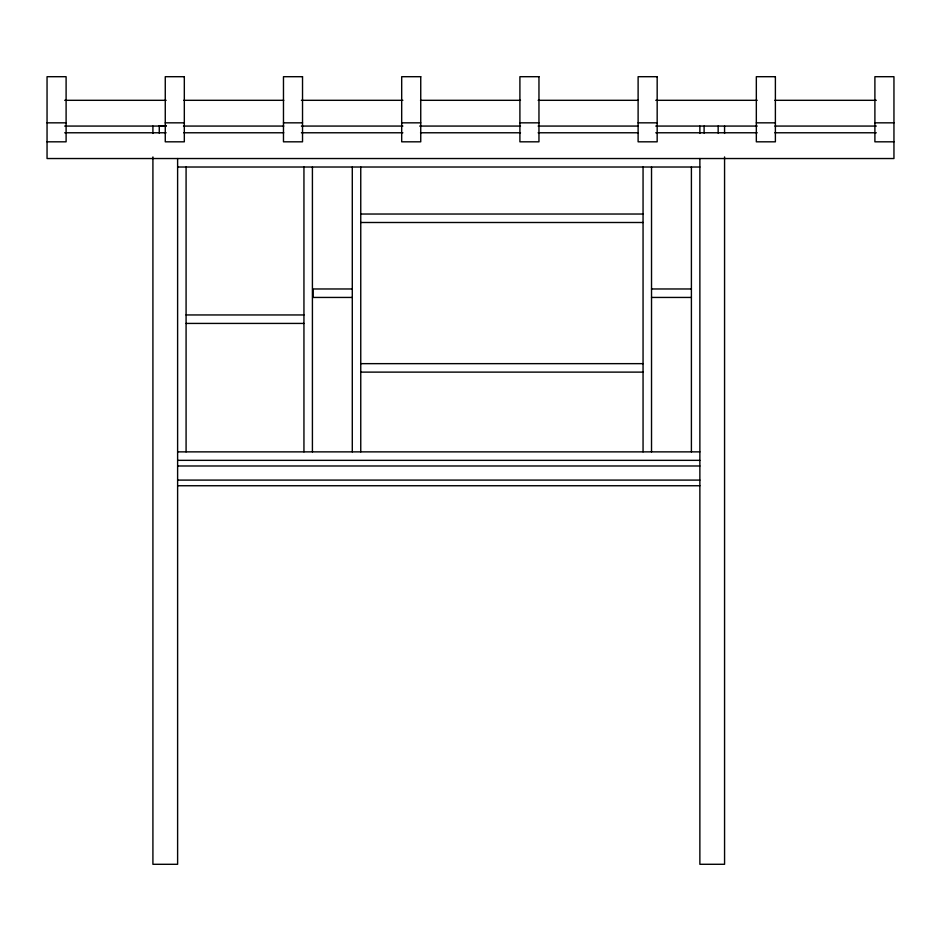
<?xml version="1.0" encoding="UTF-8"?>
<svg xmlns="http://www.w3.org/2000/svg" width="941" height="941" viewBox="0 0 941 941"><rect width="100%" height="100%" fill="white"/><g stroke="black" fill="none" stroke-linecap="round" stroke-linejoin="round"><path stroke-width="1.41" d="M64.694 100.311L166.145 100.311M183.789 100.311L283.77 100.311M301.414 100.311L402.866 100.311M420.509 100.311L520.491 100.311M538.134 100.311L638.116 100.311M655.759 100.311L757.211 100.311M774.855 100.311L876.306 100.311M47.05 122.836L66.105 122.836M165.263 122.836L184.318 122.836M283.476 122.836L302.531 122.836M401.689 122.836L420.745 122.836M519.903 122.836L538.958 122.836M638.116 122.836L657.171 122.836M756.329 122.836L775.384 122.836M874.895 122.836L893.95 122.836M159.264 125.847L166.322 125.765M64.694 126.07L166.145 126.07M183.483 126.07L283.77 126.07M301.414 126.07L402.866 126.07M419.674 126.07L520.491 126.07M538.134 126.07L638.257 126.07M655.759 126.07L757.211 126.07M774.855 126.07L876.306 126.07M64.694 132.775L166.145 132.775M183.789 132.775L283.77 132.775M301.414 132.775L402.866 132.775M420.509 132.775L520.491 132.775M538.134 132.775L638.116 132.775M655.759 132.775L757.211 132.775M774.855 132.775L876.306 132.775M47.05 141.82L66.105 141.82L66.105 76.703L47.05 76.703L47.05 158.535L893.95 158.535L893.95 76.703L874.895 76.703L874.895 141.82L893.95 141.82M177.614 167.016L699.869 167.016M360.756 214.03L643.056 214.03M360.756 222.499L643.056 222.499M352.287 288.969L313.118 288.969L313.118 297.438L352.287 297.438M651.525 288.969L691.4 288.969M651.525 297.438L691.4 297.438M186.083 314.953L303.943 314.953M186.083 323.422L303.943 323.422M360.756 363.649L643.056 363.649M360.756 372.118L643.056 372.118M177.614 451.868L699.869 451.868M177.614 460.337L699.869 460.337M177.614 465.983L699.869 465.983M177.614 480.098L699.869 480.098M177.614 485.744L699.869 485.744M724.57 126.07L724.57 133.422M724.57 156.947L724.57 864.285L699.869 864.285L699.869 158.535M718.159 126.07L718.159 133.104M704.103 126.07L704.103 133.128M699.869 126.07L699.869 133.422M691.4 167.016L691.4 451.868M651.525 167.016L651.525 451.868M643.056 167.016L643.056 451.868M360.756 167.016L360.756 451.868M352.287 167.016L352.287 451.868M312.412 167.016L312.412 451.868M303.943 167.016L303.943 451.868M186.083 167.016L186.083 451.868M177.614 158.547L177.614 864.297L152.912 864.297L152.912 156.947M159.264 125.765L159.264 133.14M152.912 126.07L152.912 133.422M184.318 76.703L165.263 76.703L165.263 141.82L184.318 141.82L184.318 76.703M302.531 76.703L283.476 76.703L283.476 141.82L302.531 141.82L302.531 76.703M420.745 76.703L401.689 76.703L401.689 141.82L420.745 141.82L420.745 76.703M538.958 76.703L519.903 76.703L519.903 141.82L538.958 141.82L538.958 76.703M657.171 76.703L638.116 76.703L638.116 141.82L657.171 141.82L657.171 76.703M775.384 76.703L756.329 76.703L756.329 141.82L775.384 141.82L775.384 76.703"/></g></svg>
